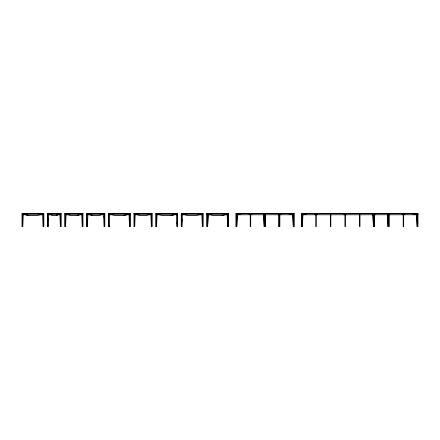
<?xml version="1.0" encoding="UTF-8"?>
<svg xmlns="http://www.w3.org/2000/svg" width="440" height="440" viewBox="0 0 440 440"><rect width="100%" height="100%" fill="white"/><g stroke="black" fill="none" stroke-linecap="round" stroke-linejoin="round"><path stroke-width="0.66" d="M22.649 221.386L22.726 219.412M23.287 214.808L22.831 226.644L22 226.644L22 213.356L43.852 213.356L43.852 226.644L43.021 226.644L42.57 214.808M48.186 220.072L48.235 218.757M48.774 214.808L48.323 226.644L47.492 226.644L47.492 213.356L61.149 213.356L61.149 226.644L60.319 226.644L59.867 214.808M65.335 224.015L65.384 222.701M66.072 214.808L65.621 226.644L64.79 226.644L64.79 213.356L83.001 213.356L83.001 226.644L82.17 226.644L81.719 214.808M87.335 220.072L87.389 218.757M87.923 214.808L87.472 226.644L86.642 226.644L86.642 213.356L104.852 213.356L104.852 226.644L104.022 226.644L103.571 214.808M108.889 226.644L108.944 225.33M109.274 226.644L109.731 214.808M134.431 225.33L134.481 224.015M135.218 214.808L134.767 226.644L133.936 226.644L133.936 213.356L152.147 213.356L152.147 226.644L151.316 226.644L150.865 214.808M156.415 222.046L156.492 220.072M157.075 214.808L156.618 226.644L155.788 226.644L155.788 213.356L177.639 213.356L177.639 226.644L176.809 226.644L176.358 214.808M181.935 221.386L182.006 219.412M182.567 214.808L182.111 226.644L181.28 226.644L181.28 213.356L203.132 213.356L203.132 226.644L202.301 226.644L201.85 214.808M207.465 220.072L207.521 218.757M207.603 226.644L208.054 214.808M236.5 222.701L236.555 221.386M236.737 226.644L237.188 214.808M302.055 222.701L302.104 221.386M302.291 226.644L302.742 214.808M208.313 214.808L207.674 226.644L206.773 226.644L206.773 213.356L228.624 213.356L228.624 226.644L227.716 226.644L227.073 214.808M237.446 214.808L236.808 226.644L235.906 226.644L235.906 213.356L294.179 213.356L294.179 226.644L293.277 226.644L292.639 214.808M303 214.808L302.363 226.644L301.461 226.644L301.461 213.356L418 213.356L418 226.644L417.098 226.644L416.46 214.808M250.751 214.808L252.296 213.807M279.884 214.808L281.43 213.807M316.3 214.808L317.851 213.807M345.439 214.808L346.984 213.807M374.572 214.808L376.118 213.807M403.706 214.808L405.251 213.807M50.694 214.808L52.3 215.54L56.348 215.54L57.871 214.808M56.348 215.54L57.954 214.808M27.203 213.807L24.579 213.917L22.396 214.808L43.467 214.808L41.278 213.917L38.654 213.807M52.69 213.807L50.067 213.917L47.878 214.808L60.764 214.808L58.575 213.917L55.952 213.807M69.988 213.807L67.364 213.917L65.181 214.808L82.616 214.808L80.427 213.917L77.803 213.807M91.839 213.807L89.216 213.917L87.026 214.808L104.467 214.808L102.278 213.917L99.655 213.807M113.647 213.807L111.029 213.917L108.84 214.808L129.91 214.808L127.721 213.917L125.098 213.807M139.133 213.807L136.51 213.917L134.321 214.808L151.762 214.808L149.573 213.917L146.949 213.807M160.99 213.807L158.373 213.917L156.184 214.808L177.254 214.808L175.065 213.917L172.441 213.807M186.483 213.807L183.865 213.917L181.676 214.808L202.747 214.808L200.558 213.917L197.934 213.807M207.157 214.808L209.347 213.917L211.97 213.807M241.104 213.807L238.486 213.917L236.297 214.808L293.793 214.808L291.605 213.917L288.981 213.807M301.846 214.808L304.034 213.917L306.658 213.807M24.992 214.808L27.203 213.917M50.479 214.808L52.69 213.917M67.777 214.808L69.988 213.917M89.628 214.808L91.839 213.917M111.436 214.808L113.647 213.917M136.923 214.808L139.133 213.917M158.78 214.808L160.99 213.917M184.272 214.808L186.483 213.917M209.759 214.808L211.97 213.917M238.893 214.808L241.104 213.917M304.447 214.808L306.658 213.917M77.033 215.501L79.42 214.808M79.552 214.808L77.044 215.54L70.719 215.54L68.211 214.808M101.404 214.808L98.896 215.54L92.571 215.54L90.063 214.808M148.698 214.808L146.19 215.54L139.865 215.54L137.357 214.808M40.194 214.808L36.965 215.501L28.886 215.54L25.674 214.808M112.118 214.808L115.341 215.501L123.426 215.54L126.462 214.808M123.426 215.54L126.638 214.808M159.462 214.808L162.685 215.501L170.77 215.54L173.805 214.808M170.77 215.54L173.982 214.808M199.474 214.808L196.251 215.501L188.166 215.54L184.954 214.808M210.232 214.808L213.499 215.501L221.678 215.54L224.752 214.808M221.678 215.54L224.928 214.808M22 213.807L43.852 213.807M47.492 213.807L61.149 213.807M64.79 213.807L83.001 213.807M86.642 213.807L104.852 213.807M108.444 213.807L130.295 213.807M133.936 213.807L152.147 213.807M155.788 213.807L177.639 213.807M203.132 213.807L181.28 213.807L181.286 226.644M206.773 213.807L228.624 213.807M235.906 213.807L294.179 213.807M301.461 213.807L418 213.807M206.773 213.917L207.081 213.917M223.427 213.807L226.05 213.917L228.239 214.808L206.773 214.808M301.461 213.917L301.769 213.917M412.803 213.807L415.426 213.917L417.615 214.808M417.692 213.917L418 213.917M301.461 214.808L418 214.808M109.28 226.644L108.444 226.644L108.444 213.356L130.295 213.356L130.295 226.644L129.465 226.644L129.013 214.808M25.845 214.808L28.886 215.54M90.195 214.808L92.582 215.501M412.803 213.917L415.014 214.808M288.981 213.917L291.192 214.808M223.427 213.917L225.643 214.808M197.934 213.917L200.151 214.808M172.441 213.917L174.653 214.808M146.949 213.917L149.16 214.808M125.098 213.917L127.309 214.808M99.655 213.917L101.866 214.808M77.803 213.917L80.02 214.808M55.952 213.917L58.168 214.808M38.654 213.917L40.865 214.808M403.161 214.808L401.61 213.807M374.028 214.808L372.477 213.807M344.889 214.808L343.343 213.807M315.755 214.808L314.209 213.807M279.339 214.808L277.788 213.807M250.201 214.808L248.655 213.807M387.327 214.808L387.965 226.644L389.136 226.644L389.136 214.808M372.757 214.808L373.395 226.644L374.572 226.644L374.572 213.807M263.505 214.808L264.143 226.644L265.315 226.644L265.315 214.808M417.28 219.412L417.329 220.726M416.719 214.808L417.17 226.644M388.245 222.046L388.295 223.361M387.585 214.808L388.036 226.644M373.703 222.701L373.78 224.675M373.016 214.808L373.466 226.644M293.634 224.015L293.711 225.99M292.897 214.808L293.348 226.644M279.114 225.33L279.163 226.644L279.224 214.808M278.328 214.808L278.779 226.644L279.884 226.644L279.884 213.807M264.149 214.808L264.226 216.782M263.764 214.808L264.214 226.644M228.08 224.015L228.129 225.33M227.343 214.808L227.794 226.644M202.565 223.361L202.615 224.675M177.045 222.701L177.095 224.015M151.525 222.046L151.575 223.361M129.525 218.097L129.575 219.412M104.005 216.128L104.055 217.443M82.456 224.015L82.505 225.33M60.456 220.072L60.506 221.386M43.279 223.361L43.329 224.675M417.615 213.807L417.615 226.644M405.708 213.356L401.159 213.356M403.706 213.807L403.706 226.644L403.161 226.644L403.161 213.807M403.431 213.356L403.431 213.807M391.144 213.356L386.59 213.356M388.867 213.356L388.867 213.807M388.867 214.484L388.867 226.644M388.591 214.808L388.591 226.644M388.482 214.808L388.482 226.644M376.574 213.356L372.02 213.356M374.297 213.356L374.297 213.807M374.297 214.484L374.297 226.644M374.028 213.807L374.028 226.644M373.912 214.808L373.912 226.644M362.005 213.356L357.456 213.356M360.002 214.808L360.002 226.644L359.458 226.644L359.458 214.808M359.733 213.356L359.733 213.807M347.441 213.356L342.887 213.356M345.439 213.807L345.439 226.644L344.889 226.644L344.889 213.807M345.164 213.356L345.164 213.807M332.871 213.356L328.323 213.356M330.869 214.808L330.869 226.644L330.325 226.644L330.325 214.808M330.594 213.356L330.594 213.807M318.307 213.356L313.753 213.356M316.3 213.807L316.3 226.644L315.755 226.644L315.755 213.807M316.03 213.356L316.03 213.807M301.846 213.807L301.846 226.644M293.793 213.807L293.793 226.644M282.304 213.356L277.332 213.356M279.609 213.356L279.609 213.807M279.609 214.484L279.609 226.644M279.339 213.807L279.339 226.644M267.317 213.356L262.768 213.356M265.045 213.356L265.045 213.807M265.045 214.484L265.045 226.644M264.77 214.808L264.77 226.644M264.655 214.808L264.655 226.644M252.753 213.356L247.781 213.356M250.751 213.807L250.751 226.644L250.201 226.644L250.201 213.807M250.476 213.356L250.476 213.807M236.297 213.807L236.297 226.644M228.239 213.807L228.239 226.644M207.157 213.807L207.157 226.644M202.747 213.807L202.747 226.644M181.676 213.807L181.676 226.644M177.254 213.807L177.254 226.644M156.184 213.807L156.184 226.644M151.762 213.807L151.762 226.644M134.321 213.807L134.321 226.644M129.91 213.807L129.91 226.644M108.84 213.807L108.84 226.644M104.467 213.807L104.467 226.644M87.026 213.807L87.026 226.644M82.616 213.807L82.616 226.644M65.181 213.807L65.181 226.644M60.764 213.807L60.764 226.644M47.878 213.807L47.878 226.644M43.467 213.807L43.467 226.644M22.396 213.807L22.396 226.644"/></g></svg>
